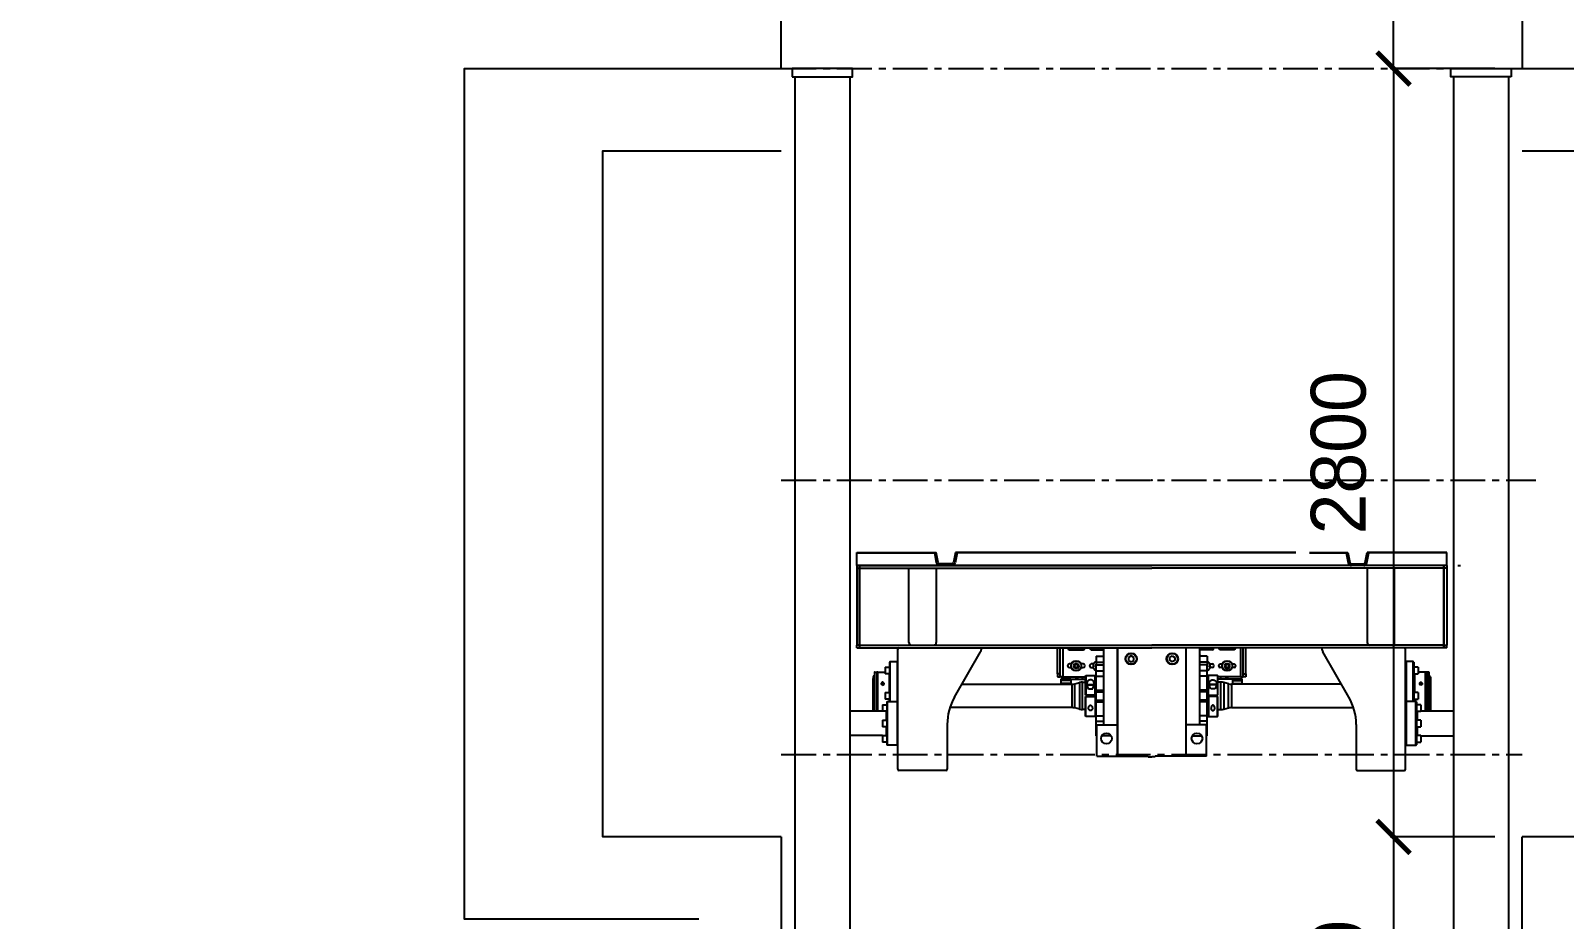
# Model space of a CAD drawing. Header units: metres. Extents: x 22161 to 254982, y -319656 to -11038.
# Drawn here: x 78235 to 78794, y -25735 to -25411 of the extents above; entities that cross this region are included whole.
import ezdxf

# ---------------------------------------------------------------- set-up
doc = ezdxf.new("R2010")
doc.units = ezdxf.units.M
doc.linetypes.add('CENTERX2', pattern=[20.32, 12.7, -2.54, 2.54, -2.54])
doc.layers.add('j', color=4, linetype='Continuous')
doc.layers.add('PMX25-HELPER', color=8, linetype='CENTERX2')
doc.layers.add('PMX25-LIFTS', color=7, linetype='Continuous', true_color=0xf64b32)
doc.layers.add('PMX25-RAIL', color=7, linetype='Continuous', true_color=0xffcc5a)
doc.styles.add('ITALIC', font='italic.shx')
doc.dimstyles.new('Copy of parkolay', dxfattribs={"dimtxt": 20, "dimasz": 12, "dimexe": 1.25, "dimexo": 10, "dimgap": 10, "dimtad": 1, "dimdec": 0, "dimlfac": 10, "dimtxsty": 'Standard', "dimblk": 'ARCHTICK', "dimcen": 12, "dimclrd": 252, "dimclre": 252, "dimclrt": 42, "dimadec": 0, "dimazin": 0, "dimtfac": 1, "dimtdec": 0, "dimtmove": 0, "dimatfit": 3, "dimfxl": 1, "dimarcsym": 1})
doc.dimstyles.new('dim-a-100', dxfattribs={"dimtxt": 40, "dimasz": 1, "dimexe": 10, "dimexo": 0, "dimgap": 6, "dimtad": 0, "dimdec": 0, "dimrnd": 5, "dimzin": 0, "dimdsep": 46, "dimtxsty": 'ITALIC', "dimblk1": 'R', "dimblk2": 'R', "dimsah": 1, "dimcen": 0.01, "dimse1": 1, "dimse2": 1, "dimclrd": 1, "dimclrt": 3, "dimadec": 0, "dimazin": 0, "dimtfac": 1, "dimtdec": 0, "dimtix": 1, "dimtmove": 2, "dimatfit": 3, "dimldrblk": 'R', "dimfxl": 1, "dimtolj": 1, "dimtzin": 0, "dimarcsym": 0})

# ---------------------------------------------------------------- blocks, each defined once
blk = doc.blocks.new('R')
blk.add_line((0, 6), (0, -6))
blk.add_circle((0, 0), 2)
blk = doc.blocks.new('*D9490')
at = {"layer": 'Defpoints', "color": 0}
for p in [(22160.54, -11038.28), (254981.96, -319594.12), (254889.51, -319637.39)]:
    blk.add_point(p, dxfattribs=at)
at = {"layer": 'j', "color": 1, "lineweight": -2}
for p, q in [((254969.25, -319577.26), (254889.51, -319637.39)), ((254970.04, -319576.66), (254970.84, -319576.06)), ((254888.71, -319637.99), (254887.92, -319638.59))]:
    blk.add_line(p, q, dxfattribs=at)
for p, rotation in [((254969.25, -319577.26), 217.0216487905008), ((254889.51, -319637.39), 37.02164879050087)]:
    blk.add_blockref('R', p, dxfattribs=dict(at, rotation=rotation))
at = {"layer": 'j', "color": 3, "insert": (254929.38, -319607.33), "char_height": 40, "attachment_point": 5, "rotation": 217.0216, "style": 'ITALIC'}
blk.add_mtext('\\A1;100', dxfattribs=at)
blk = doc.blocks.new('*U14249')
at = {"layer": 'PMX25-HELPER'}
for p, q in [((-135, 150), (135, 150)), ((-135, 0), (140, 0)), ((-135, -100), (135, -100))]:
    blk.add_line(p, q, dxfattribs=at)
blk.add_point((0, 0), dxfattribs=at)
at = {"layer": 'PMX25-LIFTS'}
for p, q in [((-107.5, -31.1), (-107.5, -60.1)), ((-107.5, -32.1), (-106.5, -32.1)), ((-106.5, -32.1), (-106.5, -31.1)), ((-106.5, -31.1), (-106.5, -32.1)), ((-106.5, -60.1), (-106.5, -32.1)), ((-106.5, -32.1), (-106.5, -60.1)), ((-106.5, -32.1), (-88.5, -32.1)), ((-88.5, -59.1), (-88.5, -32.1)), ((-88.5, -32.1), (0, -32.1)), ((-78.5, -32.1), (-78.5, -59.1)), ((88.5, -32.1), (0, -32.1)), ((78.5, -32.1), (78.5, -59.1)), ((88.5, -59.1), (88.5, -32.1)), ((106.5, -32.1), (88.5, -32.1)), ((106.5, -32.1), (106.5, -31.1)), ((106.5, -31.1), (106.5, -32.1)), ((106.5, -60.1), (106.5, -32.1)), ((107.5, -32.1), (106.5, -32.1)), ((106.5, -32.1), (106.5, -60.1)), ((107.5, -31.1), (107.5, -60.1)), ((-106.5, -60.1), (-107.5, -60.1)), ((-107.5, -61.1), (-107.5, -60.1)), ((-107.5, -61.1), (-106.5, -61.1)), ((-106.5, -61.1), (-106.5, -60.1)), ((-106.5, -60.1), (-106.5, -61.1)), ((-106.5, -60.1), (-87.5, -60.1)), ((-106.5, -61.1), (-92, -61.1)), ((-92, -61.1), (-62, -61.1)), ((-87.5, -60.1), (-79.5, -60.1)), ((-79.5, -60.1), (0, -60.1)), ((-62, -61.1), (0, -61.1)), ((-62, -61.14), (-61.91, -61.1)), ((-62, -61.1), (-62, -61.33)), ((-34.35, -70.6), (-34.35, -61.1)), ((-33.35, -70.6), (-33.35, -61.1)), ((-32.35, -61.1), (-32.35, -71.6)), ((-28.15, -61.75), (-28.15, -61.1)), ((-26.85, -61.1), (-26.85, -61.75)), ((-20.15, -61.75), (-20.15, -61.1)), ((-18.85, -61.1), (-18.85, -61.75)), ((-17.5, -89.1), (-17.5, -61.1)), ((-12.5, -89.1), (-12.5, -61.1)), ((-12.45, -61.1), (-12.45, -100.5)), ((79.5, -60.1), (0, -60.1)), ((62, -61.1), (0, -61.1)), ((12.45, -61.1), (12.45, -100.5)), ((12.5, -89.1), (12.5, -61.1)), ((17.5, -89.1), (17.5, -61.1)), ((18.85, -61.1), (18.85, -61.75)), ((20.15, -61.75), (20.15, -61.1)), ((26.85, -61.1), (26.85, -61.75)), ((28.15, -61.75), (28.15, -61.1)), ((32.35, -61.1), (32.35, -71.6)), ((33.35, -70.6), (33.35, -61.1)), ((34.35, -70.6), (34.35, -61.1)), ((62, -61.14), (61.91, -61.1)), ((92, -61.1), (62, -61.1)), ((62, -61.1), (62, -61.33)), ((87.5, -60.1), (79.5, -60.1)), ((106.5, -60.1), (87.5, -60.1)), ((106.5, -61.1), (92, -61.1)), ((106.5, -60.1), (107.5, -60.1)), ((106.5, -61.1), (106.5, -60.1)), ((106.5, -60.1), (106.5, -61.1)), ((107.5, -61.1), (106.5, -61.1)), ((107.5, -61.1), (107.5, -60.1)), ((-95.5, -66.3), (-95.5, -67.95)), ((-95.3, -66.1), (-92.7, -66.1)), ((-95.3, -67.77), (-95.3, -66.1)), ((-92.7, -66.1), (-92.7, -80.6)), ((-92.5, -105.3), (-92.5, -61.6)), ((-71.82, -79.01), (-62.33, -62.58)), ((-30, -61.75), (-25, -61.75)), ((-29.21, -66.95), (-30, -66.95)), ((-28.54, -67.65), (-28.02, -66.75)), ((-26.98, -66.75), (-28.02, -66.75)), ((-26.98, -66.75), (-26.46, -67.65)), ((-25, -66.95), (-25.79, -66.95)), ((-22, -61.75), (-17.5, -61.75)), ((-21.21, -66.95), (-22, -66.95)), ((-20.25, -64.1), (-17.5, -64.1)), ((-20.25, -64.1), (-20.25, -66.28)), ((-20.25, -66.28), (-17.5, -66.28)), ((-20.25, -66.28), (-20.25, -67.25)), ((-17.5, -63.8), (-17.66, -64.1)), ((-7.5, -64), (-8.45, -64.55)), ((-8.45, -64.55), (-8.45, -65.65)), ((-8.45, -65.65), (-7.5, -66.2)), ((-6.55, -64.55), (-7.5, -64)), ((-7.5, -66.2), (-6.55, -65.65)), ((-6.55, -65.65), (-6.55, -64.55)), ((6.55, -64.55), (7.5, -64)), ((6.55, -65.65), (6.55, -64.55)), ((7.5, -66.2), (6.55, -65.65)), ((7.5, -64), (8.45, -64.55)), ((8.45, -65.65), (7.5, -66.2)), ((8.45, -64.55), (8.45, -65.65)), ((22, -61.75), (17.5, -61.75)), ((17.5, -63.8), (17.66, -64.1)), ((20.25, -64.1), (17.5, -64.1)), ((20.25, -66.28), (17.5, -66.28)), ((20.25, -64.1), (20.25, -66.28)), ((20.25, -66.28), (20.25, -67.25)), ((21.21, -66.95), (22, -66.95)), ((30, -61.75), (25, -61.75)), ((25, -66.95), (25.79, -66.95)), ((26.98, -66.75), (26.46, -67.65)), ((26.98, -66.75), (28.02, -66.75)), ((28.54, -67.65), (28.02, -66.75)), ((29.21, -66.95), (30, -66.95)), ((71.82, -79.01), (62.33, -62.58)), ((92.5, -105.3), (92.5, -61.6)), ((95.3, -66.1), (92.7, -66.1)), ((92.7, -66.1), (92.7, -80.6)), ((95.3, -67.77), (95.3, -66.1)), ((95.5, -66.3), (95.5, -67.95)), ((-101.6, -72.45), (-101.6, -73.27)), ((-101.55, -71.69), (-101.55, -72.56)), ((-101.5, -73.19), (-101.5, -72.65)), ((-101.04, -71.25), (-101, -71.25)), ((-101.04, -71.25), (-101.04, -73)), ((-101, -70), (-101, -71.15)), ((-101, -71.15), (-101, -84.1)), ((-100.9, -69.9), (-100.1, -69.9)), ((-100.9, -71.07), (-100.9, -69.9)), ((-100.9, -84.1), (-100.9, -71.07)), ((-100.1, -69.9), (-100.1, -84.1)), ((-100, -84.1), (-100, -70)), ((-99.8, -69.9), (-97.1, -69.9)), ((-99.8, -71.07), (-99.8, -69.9)), ((-99.8, -84.1), (-99.8, -71.07)), ((-97.1, -68.09), (-95.5, -68.09)), ((-97.1, -68.09), (-97.1, -70.49)), ((-95.5, -70.49), (-97.1, -70.49)), ((-95.7, -70.49), (-95.7, -71.07)), ((-95.7, -71.07), (-95.7, -77.4)), ((-95.5, -67.95), (-95.5, -80.6)), ((-95.3, -80.6), (-95.3, -67.77)), ((-33.35, -70.6), (-34.35, -70.6)), ((-34.35, -70.6), (-34.35, -71.6)), ((-34.35, -71.6), (-33.35, -71.6)), ((-33.35, -71.6), (-33.35, -70.6)), ((-32.35, -71.6), (-33.35, -71.6)), ((-29.5, -72.38), (-33, -72.38)), ((-33, -72.93), (-33, -72.38)), ((-32.35, -71.6), (-24.1, -71.6)), ((-30, -68.25), (-29.25, -68.25)), ((-29.5, -72.38), (-29.5, -72.66)), ((-29.5, -72.53), (-24.1, -72.53)), ((-28.02, -68.55), (-28.54, -67.65)), ((-26.98, -68.55), (-28.02, -68.55)), ((-27.65, -71.6), (-27.65, -72.53)), ((-27.05, -71.6), (-27.05, -72.53)), ((-26.46, -67.65), (-26.98, -68.55)), ((-25.75, -68.25), (-25, -68.25)), ((-25.03, -72.53), (-25.37, -71.6)), ((-24.1, -71.25), (-23.95, -71.1)), ((-24.1, -78.35), (-24.1, -71.25)), ((-23.95, -71.1), (-20.65, -71.1)), ((-23.95, -71.1), (-23.95, -78.35)), ((-22, -68.25), (-21.25, -68.25)), ((-20.65, -71.1), (-20.5, -71.25)), ((-20.65, -78.35), (-20.65, -71.1)), ((-20.54, -67.65), (-20.25, -67.15)), ((-20.25, -68.15), (-20.54, -67.65)), ((-20.5, -78.35), (-20.5, -71.25)), ((-20.5, -71.6), (-20.25, -71.6)), ((-20.25, -67.25), (-17.5, -67.25)), ((-20.25, -69.44), (-20.25, -67.25)), ((-20.25, -69.44), (-17.5, -69.44)), ((-20.25, -71.4), (-20.25, -69.44)), ((-20.25, -71.4), (-17.5, -71.4)), ((-20.25, -76.46), (-20.25, -71.4)), ((20.25, -67.25), (17.5, -67.25)), ((20.25, -69.44), (17.5, -69.44)), ((20.25, -71.4), (17.5, -71.4)), ((20.54, -67.65), (20.25, -67.15)), ((20.25, -69.44), (20.25, -67.25)), ((20.25, -68.15), (20.54, -67.65)), ((20.25, -71.4), (20.25, -69.44)), ((20.25, -76.46), (20.25, -71.4)), ((20.5, -71.6), (20.25, -71.6)), ((20.65, -71.1), (20.5, -71.25)), ((20.5, -78.35), (20.5, -71.25)), ((23.95, -71.1), (20.65, -71.1)), ((20.65, -78.35), (20.65, -71.1)), ((22, -68.25), (21.25, -68.25)), ((24.1, -71.25), (23.95, -71.1)), ((23.95, -71.1), (23.95, -78.35)), ((24.1, -78.35), (24.1, -71.25)), ((32.35, -71.6), (24.1, -71.6)), ((29.5, -72.53), (24.1, -72.53)), ((25.75, -68.25), (25, -68.25)), ((25.03, -72.53), (25.37, -71.6)), ((26.46, -67.65), (26.98, -68.55)), ((26.98, -68.55), (28.02, -68.55)), ((27.05, -71.6), (27.05, -72.53)), ((27.65, -71.6), (27.65, -72.53)), ((28.02, -68.55), (28.54, -67.65)), ((30, -68.25), (29.25, -68.25)), ((29.5, -72.38), (33, -72.38)), ((29.5, -72.38), (29.5, -72.66)), ((32.35, -71.6), (33.35, -71.6)), ((33, -72.93), (33, -72.38)), ((33.35, -70.6), (34.35, -70.6)), ((33.35, -71.6), (33.35, -70.6)), ((34.35, -71.6), (33.35, -71.6)), ((34.35, -70.6), (34.35, -71.6)), ((95.3, -80.6), (95.3, -67.77)), ((95.5, -67.95), (95.5, -80.6)), ((97.1, -68.09), (95.5, -68.09)), ((95.5, -70.49), (97.1, -70.49)), ((95.7, -70.49), (95.7, -71.07)), ((95.7, -71.07), (95.7, -77.4)), ((97.1, -68.09), (97.1, -70.49)), ((99.8, -69.9), (97.1, -69.9)), ((99.8, -71.07), (99.8, -69.9)), ((99.8, -84.1), (99.8, -71.07)), ((100, -84.1), (100, -70)), ((100.9, -69.9), (100.1, -69.9)), ((100.1, -69.9), (100.1, -84.1)), ((100.9, -71.07), (100.9, -69.9)), ((100.9, -84.1), (100.9, -71.07)), ((101, -70), (101, -71.15)), ((101, -71.15), (101, -84.1)), ((101.04, -71.25), (101, -71.25)), ((101.04, -71.25), (101.04, -73)), ((101.5, -73.19), (101.5, -72.65)), ((101.55, -71.69), (101.55, -72.56)), ((101.6, -72.45), (101.6, -73.27)), ((-101.6, -73.27), (-101.6, -84.1)), ((-101.55, -78.16), (-101.55, -79.04)), ((-101.5, -78.08), (-101.5, -73.19)), ((-101.1, -72.98), (-101.1, -73.19)), ((-101.1, -73.19), (-101.1, -77.75)), ((-101, -73), (-101.04, -73)), ((-101.04, -77.73), (-101, -77.73)), ((-101.04, -77.73), (-101.04, -79.48)), ((-98.5, -73.9), (-98.37, -73.84)), ((-98.5, -74.35), (-98.5, -73.9)), ((-98.5, -73.9), (-98.5, -74.03)), ((-98.5, -74.03), (-98.5, -74.48)), ((-98.05, -74.57), (-98.5, -74.35)), ((-98.5, -74.35), (-98.5, -74.48)), ((-98.5, -74.48), (-98.05, -74.7)), ((-97.6, -74.35), (-98.05, -74.57)), ((-98.05, -74.7), (-97.6, -74.47)), ((-98.05, -74.7), (-98.05, -74.57)), ((-97.73, -73.83), (-97.6, -73.9)), ((-97.6, -73.9), (-97.6, -74.35)), ((-97.6, -74.35), (-97.6, -74.47)), ((-97.1, -77.4), (-95.5, -77.4)), ((-97.1, -77.4), (-97.1, -79.8)), ((-69.13, -74.35), (-29.08, -74.35)), ((-29.5, -72.93), (-33, -72.93)), ((-33, -74.03), (-33, -72.93)), ((-29.5, -74.03), (-33, -74.03)), ((-33, -74.35), (-33, -74.03)), ((-29.5, -72.66), (-29.5, -72.93)), ((-29.5, -72.93), (-29.5, -73.48)), ((-29.5, -73.48), (-29.5, -74.03)), ((-29.5, -74.03), (-29.5, -74.3)), ((-29.5, -74.3), (-29.5, -74.35)), ((-29.08, -74.35), (-29.08, -78.6)), ((-28.04, -74.21), (-26.26, -73.74)), ((-28.04, -78.6), (-28.04, -74.21)), ((-26.26, -73.74), (-26.26, -83.46)), ((-25.22, -73.6), (-24.1, -73.6)), ((-25.22, -83.6), (-25.22, -73.6)), ((-23.5, -74.83), (-23.5, -74.56)), ((-23.5, -74.56), (-21.1, -74.56)), ((-23.33, -74.4), (-21.26, -74.4)), ((-23.09, -76), (-22.91, -76)), ((-22.91, -76), (-21.69, -76)), ((-21.69, -76), (-21.51, -76)), ((-21.1, -74.56), (-21.1, -74.83)), ((-20.25, -76.46), (-17.5, -76.46)), ((-20.25, -77.05), (-20.25, -76.46)), ((-20.25, -77.05), (-17.5, -77.05)), ((-20.25, -80.15), (-20.25, -77.05)), ((20.25, -76.46), (17.5, -76.46)), ((20.25, -77.05), (17.5, -77.05)), ((20.25, -77.05), (20.25, -76.46)), ((20.25, -80.15), (20.25, -77.05)), ((21.1, -74.56), (21.1, -74.83)), ((23.5, -74.56), (21.1, -74.56)), ((23.33, -74.4), (21.26, -74.4)), ((21.69, -76), (21.51, -76)), ((22.91, -76), (21.69, -76)), ((23.09, -76), (22.91, -76)), ((23.5, -74.83), (23.5, -74.56)), ((25.22, -73.6), (24.1, -73.6)), ((25.22, -83.6), (25.22, -73.6)), ((28.04, -74.21), (26.26, -73.74)), ((26.26, -73.74), (26.26, -83.46)), ((28.04, -78.6), (28.04, -74.21)), ((69.13, -74.35), (29.08, -74.35)), ((29.08, -74.35), (29.08, -78.6)), ((29.5, -72.66), (29.5, -72.93)), ((29.5, -72.93), (33, -72.93)), ((29.5, -72.93), (29.5, -73.48)), ((29.5, -73.48), (29.5, -74.03)), ((29.5, -74.03), (33, -74.03)), ((29.5, -74.03), (29.5, -74.3)), ((29.5, -74.3), (29.5, -74.35)), ((33, -74.03), (33, -72.93)), ((33, -74.35), (33, -74.03)), ((97.1, -77.4), (95.5, -77.4)), ((97.1, -77.4), (97.1, -79.8)), ((97.73, -73.83), (97.6, -73.9)), ((97.6, -73.9), (97.6, -74.35)), ((97.6, -74.35), (98.05, -74.57)), ((97.6, -74.35), (97.6, -74.47)), ((98.05, -74.7), (97.6, -74.47)), ((98.05, -74.57), (98.5, -74.35)), ((98.5, -74.48), (98.05, -74.7)), ((98.05, -74.7), (98.05, -74.57)), ((98.5, -73.9), (98.37, -73.84)), ((98.5, -74.35), (98.5, -73.9)), ((98.5, -73.9), (98.5, -74.03)), ((98.5, -74.03), (98.5, -74.48)), ((98.5, -74.35), (98.5, -74.48)), ((101, -73), (101.04, -73)), ((101.04, -77.73), (101, -77.73)), ((101.04, -77.73), (101.04, -79.48)), ((101.1, -72.98), (101.1, -73.19)), ((101.1, -73.19), (101.1, -77.75)), ((101.5, -78.08), (101.5, -73.19)), ((101.55, -78.16), (101.55, -79.04)), ((101.6, -73.27), (101.6, -84.1)), ((-101.5, -84.1), (-101.5, -79.12)), ((-101.1, -79.45), (-101.1, -84.1)), ((-101, -79.48), (-101.04, -79.48)), ((-98.1, -81.81), (-96.5, -81.81)), ((-98.1, -81.81), (-98.1, -84.21)), ((-95.5, -79.8), (-97.1, -79.8)), ((-96.5, -80.8), (-96.3, -80.6)), ((-96.5, -80.8), (-96.5, -96.4)), ((-96.3, -80.6), (-92.7, -80.6)), ((-96.3, -96.6), (-96.3, -80.6)), ((-95.7, -79.8), (-95.7, -80.6)), ((-92.7, -80.6), (-92.5, -80.8)), ((-92.7, -80.6), (-92.7, -96.6)), ((-29.08, -82.85), (-73.53, -82.85)), ((-29.08, -78.6), (-29.08, -82.85)), ((-28.04, -82.99), (-28.04, -78.6)), ((-26.26, -83.46), (-28.04, -82.99)), ((-24.1, -83.6), (-25.22, -83.6)), ((-23.95, -78.35), (-24.1, -78.35)), ((-24.1, -78.85), (-23.95, -78.85)), ((-24.1, -85.95), (-24.1, -78.85)), ((-20.65, -78.35), (-23.95, -78.35)), ((-23.95, -86.1), (-23.95, -78.85)), ((-23.95, -78.85), (-20.65, -78.85)), ((-23.1, -78.85), (-23.1, -78.35)), ((-21.5, -78.35), (-21.5, -78.85)), ((-20.5, -78.35), (-20.65, -78.35)), ((-20.65, -78.85), (-20.5, -78.85)), ((-20.65, -78.85), (-20.65, -86.1)), ((-20.5, -78.85), (-20.5, -78.35)), ((-20.5, -78.85), (-20.5, -85.95)), ((-20.25, -80.15), (-17.5, -80.15)), ((-20.25, -80.74), (-20.25, -80.15)), ((-20.25, -80.74), (-17.5, -80.74)), ((-20.25, -85.8), (-20.25, -80.74)), ((20.25, -80.15), (17.5, -80.15)), ((20.25, -80.74), (17.5, -80.74)), ((20.25, -80.74), (20.25, -80.15)), ((20.25, -85.8), (20.25, -80.74)), ((20.5, -78.85), (20.5, -78.35)), ((20.5, -78.35), (20.65, -78.35)), ((20.5, -78.85), (20.5, -85.95)), ((20.65, -78.85), (20.5, -78.85)), ((20.65, -78.35), (23.95, -78.35)), ((20.65, -78.85), (20.65, -86.1)), ((23.95, -78.85), (20.65, -78.85)), ((21.5, -78.35), (21.5, -78.85)), ((23.1, -78.85), (23.1, -78.35)), ((23.95, -78.35), (24.1, -78.35)), ((23.95, -86.1), (23.95, -78.85)), ((24.1, -78.85), (23.95, -78.85)), ((24.1, -85.95), (24.1, -78.85)), ((24.1, -83.6), (25.22, -83.6)), ((26.26, -83.46), (28.04, -82.99)), ((28.04, -82.99), (28.04, -78.6)), ((29.08, -78.6), (29.08, -82.85)), ((29.08, -82.85), (73.53, -82.85)), ((92.7, -80.6), (92.5, -80.8)), ((96.3, -80.6), (92.7, -80.6)), ((92.7, -80.6), (92.7, -96.6)), ((95.5, -79.8), (97.1, -79.8)), ((95.7, -79.8), (95.7, -80.6)), ((96.5, -80.8), (96.3, -80.6)), ((96.3, -96.6), (96.3, -80.6)), ((96.5, -80.8), (96.5, -96.4)), ((98.1, -81.81), (96.5, -81.81)), ((98.1, -81.81), (98.1, -84.21)), ((101, -79.48), (101.04, -79.48)), ((101.1, -79.45), (101.1, -84.1)), ((101.5, -84.1), (101.5, -79.12)), ((-110, -84), (-98.1, -84)), ((-96.5, -84.21), (-98.1, -84.21)), ((-98.1, -87.4), (-96.5, -87.4)), ((-98.1, -87.4), (-98.1, -89.8)), ((-96.7, -84.21), (-96.7, -87.4)), ((-74.5, -89.01), (-74.5, -105.3)), ((-23.95, -86.1), (-24.1, -85.95)), ((-20.65, -86.1), (-23.95, -86.1)), ((-20.5, -85.95), (-20.65, -86.1)), ((-20.25, -85.6), (-20.5, -85.6)), ((-20.25, -85.8), (-17.5, -85.8)), ((-20.25, -87.76), (-20.25, -85.8)), ((-20.25, -87.76), (-17.5, -87.76)), ((-20.25, -89.95), (-20.25, -87.76)), ((-20, -100.5), (-20, -89.1)), ((-20, -89.1), (-12.5, -89.1)), ((-12.5, -100.5), (-12.5, -89.1)), ((12.5, -100.5), (12.5, -89.1)), ((20, -89.1), (12.5, -89.1)), ((20.25, -85.8), (17.5, -85.8)), ((20.25, -87.76), (17.5, -87.76)), ((20, -100.5), (20, -89.1)), ((20.25, -85.6), (20.5, -85.6)), ((20.25, -87.76), (20.25, -85.8)), ((20.25, -89.95), (20.25, -87.76)), ((20.5, -85.95), (20.65, -86.1)), ((20.65, -86.1), (23.95, -86.1)), ((23.95, -86.1), (24.1, -85.95)), ((74.5, -89.01), (74.5, -105.3)), ((96.5, -84.21), (98.1, -84.21)), ((98.1, -87.4), (96.5, -87.4)), ((96.7, -84.21), (96.7, -87.4)), ((110, -84.1), (98.1, -84.1)), ((98.1, -87.4), (98.1, -89.8)), ((-98.1, -93), (-110, -93)), ((-96.5, -89.8), (-98.1, -89.8)), ((-98.1, -92.99), (-96.5, -92.99)), ((-98.1, -92.99), (-98.1, -95.39)), ((-96.7, -89.8), (-96.7, -92.99)), ((-20.25, -89.95), (-20, -89.95)), ((-20.25, -90.92), (-20.25, -89.95)), ((-20.25, -90.92), (-20, -90.92)), ((-20.25, -93.1), (-20.25, -90.92)), ((-20, -93.1), (-20.25, -93.1)), ((-14.83, -93.1), (-18.17, -93.1)), ((14.83, -93.1), (18.17, -93.1)), ((20.25, -89.95), (20, -89.95)), ((20.25, -90.92), (20, -90.92)), ((20, -93.1), (20.25, -93.1)), ((20.25, -90.92), (20.25, -89.95)), ((20.25, -93.1), (20.25, -90.92)), ((96.5, -89.8), (98.1, -89.8)), ((98.1, -92.99), (96.5, -92.99)), ((96.7, -89.8), (96.7, -92.99)), ((98.1, -92.99), (98.1, -95.39)), ((98.1, -93.1), (110, -93.1)), ((-96.5, -95.39), (-98.1, -95.39)), ((-96.3, -96.6), (-96.5, -96.4)), ((-92.7, -96.6), (-96.3, -96.6)), ((-92.5, -96.4), (-92.7, -96.6)), ((-20, -100.5), (-12.5, -100.5)), ((-12.5, -100.5), (-12.45, -100.5)), ((-12.45, -100.5), (-1.25, -100.5)), ((-1.25, -100.8), (-1.25, -100.5)), ((1.25, -100.8), (1.25, -100.5)), ((12.45, -100.5), (1.25, -100.5)), ((12.5, -100.5), (12.45, -100.5)), ((20, -100.5), (12.5, -100.5)), ((92.5, -96.4), (92.7, -96.6)), ((92.7, -96.6), (96.3, -96.6)), ((96.3, -96.6), (96.5, -96.4)), ((96.5, -95.39), (98.1, -95.39)), ((-75, -105.8), (-92, -105.8)), ((-1.25, -100.8), (0, -100.8)), ((1.25, -100.8), (0, -100.8)), ((75, -105.8), (92, -105.8))]:
    blk.add_line(p, q, dxfattribs=at)
at = {"layer": 'PMX25-LIFTS', "flags": 128}
for points in [[(-98.36, -73.98), (-98.37, -74), (-98.4, -74.09), (-98.39, -74.19), (-98.35, -74.29), (-98.27, -74.36), (-98.17, -74.41), (-98.06, -74.43), (-97.94, -74.41), (-97.84, -74.37), (-97.76, -74.3), (-97.71, -74.21), (-97.7, -74.11), (-97.73, -74.01), (-97.74, -73.99)], [(-97.89, -73.62), (-98, -73.59), (-98.11, -73.59), (-98.21, -73.62), (-98.3, -73.69), (-98.35, -73.77), (-98.37, -73.87), (-98.35, -73.96), (-98.29, -74.04), (-98.21, -74.1), (-98.1, -74.14), (-97.99, -74.14), (-97.89, -74.1), (-97.8, -74.04), (-97.75, -73.96), (-97.73, -73.86), (-97.75, -73.77), (-97.81, -73.68), (-97.89, -73.62)], [(-97.95, -73.62), (-98.02, -73.59), (-98.11, -73.6), (-98.18, -73.63), (-98.23, -73.69), (-98.26, -73.75), (-98.25, -73.82), (-98.22, -73.89), (-98.15, -73.93), (-98.08, -73.96), (-97.99, -73.95), (-97.92, -73.92), (-97.87, -73.86), (-97.84, -73.8), (-97.85, -73.73), (-97.88, -73.66), (-97.95, -73.62)], [(98.36, -73.98), (98.37, -74), (98.4, -74.09), (98.39, -74.19), (98.35, -74.29), (98.27, -74.36), (98.17, -74.41), (98.06, -74.43), (97.94, -74.41), (97.84, -74.37), (97.76, -74.3), (97.71, -74.21), (97.7, -74.11), (97.73, -74.01), (97.74, -73.99)], [(97.89, -73.62), (98, -73.59), (98.11, -73.59), (98.21, -73.62), (98.3, -73.69), (98.35, -73.77), (98.37, -73.87), (98.35, -73.96), (98.29, -74.04), (98.21, -74.1), (98.1, -74.14), (97.99, -74.14), (97.89, -74.1), (97.8, -74.04), (97.75, -73.96), (97.73, -73.86), (97.75, -73.77), (97.81, -73.68), (97.89, -73.62)], [(97.95, -73.62), (98.02, -73.59), (98.11, -73.6), (98.18, -73.63), (98.23, -73.69), (98.26, -73.75), (98.25, -73.82), (98.22, -73.89), (98.15, -73.93), (98.08, -73.96), (97.99, -73.95), (97.92, -73.92), (97.87, -73.86), (97.84, -73.8), (97.85, -73.73), (97.88, -73.66), (97.95, -73.62)]]:
    blk.add_lwpolyline(points, dxfattribs=at)
at = {"layer": 'PMX25-LIFTS'}
for centre, radius in [((-27.5, -67.65), 1.85), ((-27.5, -67.65), 0.6), ((-7.5, -65.1), 2.1), ((-7.5, -65.1), 1.95), ((7.5, -65.1), 2.1), ((7.5, -65.1), 1.95), ((27.5, -67.65), 1.85), ((27.5, -67.65), 0.6), ((-16.5, -94.1), 1.95), ((16.5, -94.1), 1.95)]:
    blk.add_circle(centre, radius, dxfattribs=at)
for centre, radius, start, end in [((-92, -61.6), 0.5, 90, 180), ((-87.5, -59.1), 1, 180, 270), ((-79.5, -59.1), 1, 270, 0), ((-64.5, -61.33), 2.5, 330, 0), ((-30, -61.1), 0.65, 180, 270), ((-25, -61.1), 0.65, 270, 0), ((-22, -61.1), 0.65, 180, 270), ((22, -61.1), 0.65, 270, 0), ((25, -61.1), 0.65, 180, 270), ((30, -61.1), 0.65, 270, 0), ((64.5, -61.33), 2.5, 180, 210), ((79.5, -59.1), 1, 180, 270), ((87.5, -59.1), 1, 270, 0), ((92, -61.6), 0.5, 0, 90), ((-95.3, -66.3), 0.2, 90, 180), ((-92.7, -66.3), 0.2, 0, 90), ((-30, -67.6), 0.65, 90, 270), ((-25, -67.6), 0.65, 270, 90), ((-22, -67.6), 0.65, 90, 270), ((-19.5, -67.65), 1.85, 113.9165, 246.0835), ((19.5, -67.65), 1.85, 293.9165, 66.0835), ((22, -67.6), 0.65, 270, 90), ((25, -67.6), 0.65, 90, 270), ((30, -67.6), 0.65, 270, 90), ((92.7, -66.3), 0.2, 90, 180), ((95.3, -66.3), 0.2, 0, 90), ((-101.5, -72.45), 0.1, 120, 180), ((-100.73, -72.13), 0.927, 109.2031, 151.8241), ((-100.73, -72.13), 0.927, 208.1759, 250.7969), ((-100.9, -70), 0.1, 90, 180), ((-100.1, -70), 0.1, 0, 90), ((-99.8, -70.1), 0.2, 90, 180), ((99.8, -70.1), 0.2, 0, 90), ((100.1, -70), 0.1, 90, 180), ((100.9, -70), 0.1, 0, 90), ((100.73, -72.13), 0.927, 28.1759, 70.7969), ((100.73, -72.13), 0.927, 289.2031, 331.8241), ((101.5, -72.45), 0.1, 0, 60), ((-100.73, -78.6), 0.927, 109.2031, 151.8241), ((-29.08, -70.35), 4, 270, 285), ((-25.22, -77.6), 4, 90, 105), ((-23.34, -74.56), 0.16, 90, 180), ((-21.26, -74.56), 0.16, 0, 90), ((21.26, -74.56), 0.16, 90, 180), ((23.34, -74.56), 0.16, 0, 90), ((25.22, -77.6), 4, 75, 90), ((29.08, -70.35), 4, 255, 270), ((100.73, -78.6), 0.927, 28.1759, 70.7969), ((-100.73, -78.6), 0.927, 208.1759, 250.7969), ((-54.5, -89.01), 20, 150, 180), ((-29.08, -86.85), 4, 75, 90), ((-25.22, -79.6), 4, 255, 270), ((25.22, -79.6), 4, 270, 285), ((29.08, -86.85), 4, 90, 105), ((54.5, -89.01), 20, 0, 30), ((100.73, -78.6), 0.927, 289.2031, 331.8241), ((-92, -105.3), 0.5, 180, 270), ((-75, -105.3), 0.5, 270, 0), ((75, -105.3), 0.5, 180, 270), ((92, -105.3), 0.5, 270, 0)]:
    blk.add_arc(centre, radius, start, end, dxfattribs=at)
for points, knots in [([(-98.05, -74.22), (-98.08, -74.21), (-98.13, -74.21), (-98.2, -74.18), (-98.26, -74.15), (-98.31, -74.09), (-98.35, -74.02), (-98.38, -73.93), (-98.38, -73.84), (-98.36, -73.79), (-98.35, -73.77)], [0, 0, 0, 0, 0.160805, 0.229361, 0.344324, 0.467952, 0.604361, 0.751131, 0.90792, 1, 1, 1, 1]), ([(-97.97, -73.81), (-97.98, -73.82), (-97.99, -73.84), (-98.02, -73.85), (-98.05, -73.85), (-98.08, -73.85), (-98.1, -73.84), (-98.13, -73.82), (-98.14, -73.8), (-98.14, -73.77), (-98.14, -73.75), (-98.13, -73.73), (-98.11, -73.72), (-98.08, -73.7), (-98.05, -73.7), (-98.02, -73.7), (-98, -73.71), (-97.97, -73.73), (-97.96, -73.75), (-97.96, -73.78), (-97.96, -73.8), (-97.97, -73.81), (-97.97, -73.81)], [0, 0, 0, 0, 0.053686, 0.107372, 0.161059, 0.214745, 0.268431, 0.322117, 0.375804, 0.42949, 0.483176, 0.5, 0.553686, 0.607372, 0.661059, 0.714745, 0.768431, 0.822117, 0.875804, 0.92949, 0.983176, 1, 1, 1, 1]), ([(-97.75, -73.77), (-97.74, -73.8), (-97.72, -73.86), (-97.73, -73.96), (-97.76, -74.06), (-97.82, -74.13), (-97.88, -74.17), (-97.95, -74.2), (-98, -74.22), (-98.04, -74.22), (-98.05, -74.22)], [0, 0, 0, 0, 0.137295, 0.29441, 0.46366, 0.611478, 0.73109, 0.826286, 0.940212, 1, 1, 1, 1]), ([(-21.51, -76), (-21.44, -75.84), (-21.3, -75.53), (-21.14, -75.06), (-21.04, -74.61), (-20.99, -74.2), (-21, -73.85), (-21.07, -73.56), (-21.17, -73.33), (-21.3, -73.15), (-21.44, -73.02), (-21.6, -72.92), (-21.77, -72.84), (-21.96, -72.79), (-22.21, -72.75), (-22.52, -72.76), (-22.86, -72.84), (-23.11, -72.98), (-23.28, -73.14), (-23.42, -73.32), (-23.53, -73.55), (-23.6, -73.86), (-23.61, -74.25), (-23.53, -74.76), (-23.38, -75.35), (-23.18, -75.78), (-23.09, -76)], [0, 0, 0, 0, 0.057151, 0.114472, 0.171577, 0.221852, 0.27206, 0.309078, 0.346039, 0.372772, 0.399471, 0.421049, 0.442609, 0.464336, 0.486049, 0.523654, 0.559404, 0.597312, 0.624466, 0.651656, 0.689465, 0.727337, 0.784553, 0.841873, 0.920919, 1, 1, 1, 1]), ([(21.51, -76), (21.44, -75.84), (21.3, -75.53), (21.14, -75.06), (21.04, -74.61), (20.99, -74.2), (21, -73.85), (21.07, -73.56), (21.17, -73.33), (21.3, -73.15), (21.44, -73.02), (21.6, -72.92), (21.77, -72.84), (21.96, -72.79), (22.21, -72.75), (22.52, -72.76), (22.86, -72.84), (23.11, -72.98), (23.28, -73.14), (23.42, -73.32), (23.53, -73.55), (23.6, -73.86), (23.61, -74.25), (23.53, -74.76), (23.38, -75.35), (23.18, -75.78), (23.09, -76)], [0, 0, 0, 0, 0.057151, 0.114472, 0.171577, 0.221852, 0.27206, 0.309078, 0.346039, 0.372772, 0.399471, 0.421049, 0.442609, 0.464336, 0.486049, 0.523654, 0.559404, 0.597312, 0.624466, 0.651656, 0.689465, 0.727337, 0.784553, 0.841873, 0.920919, 1, 1, 1, 1]), ([(97.75, -73.77), (97.74, -73.8), (97.72, -73.86), (97.73, -73.96), (97.76, -74.06), (97.82, -74.13), (97.88, -74.17), (97.95, -74.2), (98, -74.22), (98.04, -74.22), (98.05, -74.22)], [0, 0, 0, 0, 0.137295, 0.29441, 0.46366, 0.611478, 0.73109, 0.826286, 0.940212, 1, 1, 1, 1]), ([(97.97, -73.81), (97.98, -73.82), (97.99, -73.84), (98.02, -73.85), (98.05, -73.85), (98.08, -73.85), (98.1, -73.84), (98.13, -73.82), (98.14, -73.8), (98.14, -73.77), (98.14, -73.75), (98.13, -73.73), (98.11, -73.72), (98.08, -73.7), (98.05, -73.7), (98.02, -73.7), (98, -73.71), (97.97, -73.73), (97.96, -73.75), (97.96, -73.78), (97.96, -73.8), (97.97, -73.81), (97.97, -73.81)], [0, 0, 0, 0, 0.053686, 0.107372, 0.161059, 0.214745, 0.268431, 0.322117, 0.375804, 0.42949, 0.483176, 0.5, 0.553686, 0.607372, 0.661059, 0.714745, 0.768431, 0.822117, 0.875804, 0.92949, 0.983176, 1, 1, 1, 1]), ([(98.05, -74.22), (98.08, -74.21), (98.13, -74.21), (98.2, -74.18), (98.26, -74.15), (98.31, -74.09), (98.35, -74.02), (98.38, -73.93), (98.38, -73.84), (98.36, -73.79), (98.35, -73.77)], [0, 0, 0, 0, 0.160805, 0.229361, 0.344324, 0.467952, 0.604361, 0.751131, 0.90792, 1, 1, 1, 1]), ([(-22.3, -81.99), (-22.34, -81.99), (-22.43, -82), (-22.57, -82.08), (-22.71, -82.22), (-22.82, -82.4), (-22.91, -82.61), (-22.98, -82.85), (-23, -83.09), (-22.98, -83.32), (-22.91, -83.53), (-22.78, -83.71), (-22.62, -83.83), (-22.43, -83.89), (-22.25, -83.9), (-22.08, -83.87), (-21.92, -83.79), (-21.78, -83.67), (-21.69, -83.53), (-21.63, -83.37), (-21.6, -83.17), (-21.61, -82.94), (-21.66, -82.71), (-21.74, -82.48), (-21.86, -82.27), (-21.99, -82.11), (-22.13, -82.02), (-22.23, -81.99), (-22.28, -81.99), (-22.3, -81.99)], [0, 0, 0, 0, 0.019247, 0.043551, 0.083938, 0.123189, 0.162524, 0.214747, 0.266959, 0.314063, 0.361046, 0.408395, 0.447078, 0.477658, 0.508373, 0.536161, 0.564986, 0.608447, 0.639894, 0.671396, 0.71828, 0.765232, 0.814033, 0.862814, 0.905716, 0.948816, 0.972198, 0.992103, 1, 1, 1, 1]), ([(22.3, -81.99), (22.34, -81.99), (22.43, -82), (22.57, -82.08), (22.71, -82.22), (22.82, -82.4), (22.91, -82.61), (22.98, -82.85), (23, -83.09), (22.98, -83.32), (22.91, -83.53), (22.78, -83.71), (22.62, -83.83), (22.43, -83.89), (22.25, -83.9), (22.08, -83.87), (21.92, -83.79), (21.78, -83.67), (21.69, -83.53), (21.63, -83.37), (21.6, -83.17), (21.61, -82.94), (21.66, -82.71), (21.74, -82.48), (21.86, -82.27), (21.99, -82.11), (22.13, -82.02), (22.23, -81.99), (22.28, -81.99), (22.3, -81.99)], [0, 0, 0, 0, 0.019247, 0.043551, 0.083938, 0.123189, 0.162524, 0.214747, 0.266959, 0.314063, 0.361046, 0.408395, 0.447078, 0.477658, 0.508373, 0.536161, 0.564986, 0.608447, 0.639894, 0.671396, 0.71828, 0.765232, 0.814033, 0.862814, 0.905716, 0.948816, 0.972198, 0.992103, 1, 1, 1, 1])]:
    blk.add_open_spline(points, degree=3, knots=knots, dxfattribs=at)
at = {"layer": 'PMX25-RAIL'}
for p, q in [((-130, 147), (-130, -247)), ((-110, 147), (-110, -247)), ((110, 147), (110, -247)), ((130, 147), (130, -247)), ((-107.5, -26.3), (-78.48, -26.3)), ((-107.5, -31.1), (-107.5, -26.3)), ((-107.5, -26.4), (-79.07, -26.4)), ((-79.07, -26.4), (-78.48, -26.3)), ((-78.42, -30.11), (-79.07, -26.4)), ((-77.83, -30), (-78.48, -26.3)), ((-71.52, -26.3), (-72.17, -30)), ((-70.93, -26.4), (-71.58, -30.11)), ((52.5, -26.3), (-71.52, -26.3)), ((-70.93, -26.4), (-71.52, -26.3)), ((52.5, -26.4), (-70.93, -26.4)), ((57.5, -26.3), (71.52, -26.3)), ((57.5, -26.4), (70.92, -26.4)), ((70.92, -26.4), (71.52, -26.3)), ((70.92, -26.4), (71.58, -30.11)), ((71.52, -26.3), (72.17, -30)), ((77.83, -30), (78.48, -26.3)), ((78.42, -30.11), (79.07, -26.4)), ((79.07, -26.4), (78.48, -26.3)), ((107.5, -26.3), (78.48, -26.3)), ((107.5, -26.4), (79.07, -26.4)), ((107.5, -31.1), (107.5, -26.3)), ((107.5, -31.1), (-107.5, -31.1)), ((-106.5, -31.1), (-107.5, -31.1)), ((-106.5, -31.1), (0, -31.1)), ((-72.76, -30.5), (-77.24, -30.5)), ((106.5, -31.1), (0, -31.1)), ((72.76, -30.5), (77.24, -30.5)), ((111.5, -31.1), (112.5, -31.1))]:
    blk.add_line(p, q, dxfattribs=at)
for points in [[(-131, 147), (-109, 147), (-109, 150), (-131, 150)], [(131, 147), (109, 147), (109, 150), (131, 150)]]:
    blk.add_lwpolyline(points, close=True, dxfattribs=at)
for centre, radius, start, end in [((-77.24, -29.9), 1.2, 190, 270), ((-77.24, -29.9), 0.6, 190, 270), ((-72.76, -29.9), 0.6, 270, 350), ((-72.76, -29.9), 1.2, 270, 350), ((72.76, -29.9), 1.2, 190, 270), ((72.76, -29.9), 0.6, 190, 270), ((77.24, -29.9), 0.6, 270, 350), ((77.24, -29.9), 1.2, 270, 350)]:
    blk.add_arc(centre, radius, start, end, dxfattribs=at)
blk = doc.blocks.new('_ArchTick')
at = {"color": 0, "linetype": 'ByBlock', "const_width": 0.15}
blk.add_lwpolyline([(-0.5, -0.5), (0.5, 0.5)], dxfattribs=at)
blk = doc.blocks.new('*D14259')
at = {"color": 252, "lineweight": -2}
for p, q in [((78768.19, -25155.15), (78730.06, -25155.15)), ((78731.31, -25425.15), (78731.31, -25155.15)), ((78768.19, -25425.15), (78730.06, -25425.15))]:
    blk.add_line(p, q, dxfattribs=at)
at = {"layer": 'Defpoints', "color": 0}
for p in [(78731.31, -25155.15), (78778.19, -25155.15), (78778.19, -25425.15)]:
    blk.add_point(p, dxfattribs=at)
at = {"color": 252, "lineweight": -2, "xscale": 12, "yscale": 12, "zscale": 12}
for p, rotation in [((78731.31, -25155.15), 90), ((78731.31, -25425.15), 270)]:
    blk.add_blockref('_ArchTick', p, dxfattribs=dict(at, rotation=rotation))
at = {"color": 42, "insert": (78711.31, -25290.15), "char_height": 20, "attachment_point": 5, "rotation": 90}
blk.add_mtext('2700', dxfattribs=at)
blk = doc.blocks.new('*D14261')
at = {"color": 252, "lineweight": -2}
for p, q in [((78768.19, -25425.15), (78730.06, -25425.15)), ((78731.31, -25425.15), (78731.31, -25705.15)), ((78768.19, -25705.15), (78730.06, -25705.15))]:
    blk.add_line(p, q, dxfattribs=at)
at = {"layer": 'Defpoints', "color": 0}
for p in [(78778.19, -25425.15), (78731.31, -25705.15), (78778.19, -25705.15)]:
    blk.add_point(p, dxfattribs=at)
at = {"color": 252, "lineweight": -2, "xscale": 12, "yscale": 12, "zscale": 12}
for p, rotation in [((78731.31, -25425.15), 90), ((78731.31, -25705.15), 270)]:
    blk.add_blockref('_ArchTick', p, dxfattribs=dict(at, rotation=rotation))
at = {"color": 42, "insert": (78711.31, -25565.15), "char_height": 20, "attachment_point": 5, "rotation": 90}
blk.add_mtext('2800', dxfattribs=at)
blk = doc.blocks.new('*D14262')
at = {"color": 252, "lineweight": -2}
for p, q in [((78768.19, -25705.15), (78730.06, -25705.15)), ((78731.31, -25705.15), (78731.31, -25825.15)), ((78768.19, -25825.15), (78730.06, -25825.15))]:
    blk.add_line(p, q, dxfattribs=at)
at = {"layer": 'Defpoints', "color": 0}
for p in [(78778.19, -25705.15), (78731.31, -25825.15), (78778.19, -25825.15)]:
    blk.add_point(p, dxfattribs=at)
at = {"color": 252, "lineweight": -2, "xscale": 12, "yscale": 12, "zscale": 12}
for p, rotation in [((78731.31, -25705.15), 90), ((78731.31, -25825.15), 270)]:
    blk.add_blockref('_ArchTick', p, dxfattribs=dict(at, rotation=rotation))
at = {"color": 42, "insert": (78711.31, -25765.15), "char_height": 20, "attachment_point": 5, "rotation": 90}
blk.add_mtext('1200', dxfattribs=at)

msp = doc.modelspace()

# ---------------------------------------------------------------- linework, layer by layer
at = {"color": 5}
msp.add_lwpolyline([(78508.19, -25425.15), (78508.19, -25155.15), (78778.19, -25155.15), (78778.19, -25425.15)], dxfattribs=at)
for points in [[(78478.19, -25735.15), (78392.76, -25735.15), (78392.76, -25425.15), (78508.19, -25425.15)], [(78778.19, -25425.15), (80419.77, -25425.15), (80419.77, -25735.15), (78808.19, -25735.15)], [(78508.19, -25705.15), (78443.19, -25705.15), (78443.19, -25455.15), (78508.19, -25455.15)], [(78778.19, -25455.15), (80369.77, -25455.15), (80369.77, -25705.15), (78778.19, -25705.15)], [(78508.19, -25705.15), (78508.19, -25825.15), (78778.19, -25825.15), (78778.19, -25705.15)]]:
    msp.add_lwpolyline(points)

# ---------------------------------------------------------------- block references
at = {"layer": 'PMX25-LIFTS'}
msp.add_blockref('*U14249', (78643.19, -25575.15), dxfattribs=at)

# ---------------------------------------------------------------- dimensions: what is measured, and where the dimension line sits
for base, p1, p2, picture, middle in [((78731.31, -25155.15, -67890.2), (78778.19, -25425.15, -67890.2), (78778.19, -25155.15, -67890.2), '*D14259', (78711.31, -25290.15, -67890.2)), ((78731.31, -25705.15, -67890.2), (78778.19, -25425.15, -67890.2), (78778.19, -25705.15, -67890.2), '*D14261', (78711.31, -25565.15, -67890.2)), ((78731.31, -25825.15, -67890.2), (78778.19, -25705.15, -67890.2), (78778.19, -25825.15, -67890.2), '*D14262', (78711.31, -25765.15, -67890.2))]:
    dim = msp.add_linear_dim(base=base, p1=p1, p2=p2, angle=90, dimstyle='Copy of parkolay')
    dim.commit()
    dim.dimension.update_dxf_attribs({"geometry": picture, "text_midpoint": middle})
at = {"layer": 'j', "color": 2}
dim = msp.add_linear_dim(base=(254889.51, -319637.39, 75000), p1=(254981.96, -319594.12, 75000), p2=(22160.54, -11038.28, 75000), angle=37.0216, dimstyle='dim-a-100', override={"dimfxl": 10, "dimfxlon": 1, "dimarcsym": 1}, dxfattribs=at)
dim.commit()
dim.dimension.update_dxf_attribs({"geometry": '*D9490', "text_midpoint": (254929.38, -319607.33, 75000)})

doc.saveas('drawing.dxf')
